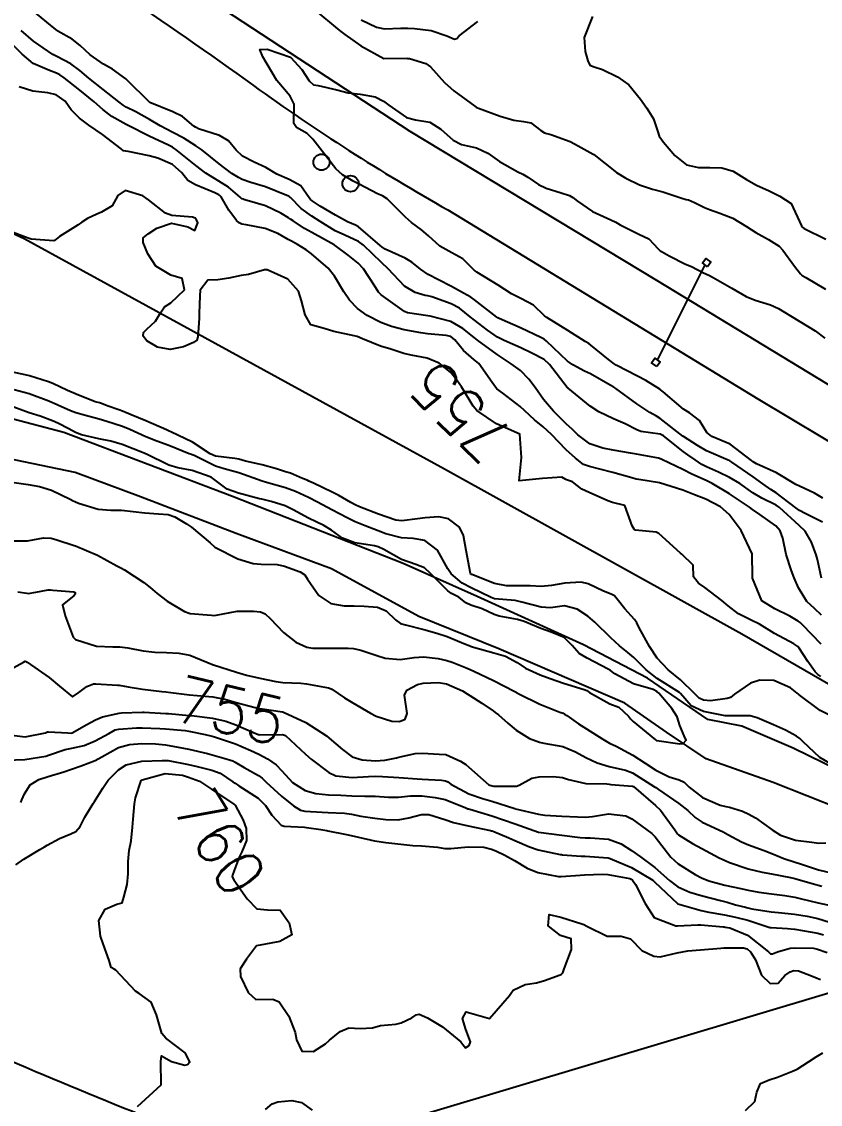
# Model space of a CAD drawing. Header units: metres. Extents: x 307586 to 320046, y 7427249 to 7434250.
# Drawn here: x 318461.5 to 318529.8, y 7430078.7 to 7430171.3 of the extents above; entities that cross this region are included whole.
import ezdxf
from ezdxf.enums import TextEntityAlignment as Align

# ---------------------------------------------------------------- set-up
doc = ezdxf.new("R2010")
doc.units = ezdxf.units.M
doc.header["$MEASUREMENT"] = 0
doc.linetypes.add('CONTINUO', pattern=[0])
for name, color, linetype in [('Cotas', 45, 'Continuous'), ('Curvas de Nivel 1m', 11, 'Continuous'), ('Curvas de Nivel 5m', 15, 'Continuous'), ('Divisa', 42, 'FENCELINE2'), ('Hidrografia', 140, 'Continuous'), ('Linha Férrea', 20, 'Continuous'), ('Portico', 45, 'Continuous'), ('Postes', 20, 'Continuous'), ('TEXTO', 45, 'Continuous'), ('Vias Primárias', 230, 'Continuous')]:
    doc.layers.add(name, color=color, linetype=linetype)
doc.styles.add('Style-STANDARD', font='STANDARD.shx')
doc.linetypes.add('FENCELINE2', pattern='A,0.25,-0.1,[132,ltypeshp.shx,S=0.1,R=0,X=-0.1,Y=0],-0.1,1', length=1.45)

msp = doc.modelspace()

# ---------------------------------------------------------------- linework, layer by layer
at = {"layer": 'Curvas de Nivel 1m', "flags": 128}
for points, elevation in [([(318530.015, 7430128.469), (318528.515, 7430129.193), (318528.029, 7430129.46), (318527.724, 7430129.693), (318526.045, 7430130.955), (318525.586, 7430131.254), (318524.893, 7430131.727), (318524.062, 7430132.331), (318522.249, 7430133.59), (318522.082, 7430133.694), (318521.934, 7430133.761), (318520.091, 7430134.559), (318519.303, 7430135.003), (318518.103, 7430135.787), (318518.068, 7430135.81), (318516.118, 7430137.334), (318515.81, 7430137.524), (318515.239, 7430137.843), (318514.134, 7430138.591), (318512.329, 7430139.878), (318512.154, 7430140.004), (318511.852, 7430140.187), (318510.165, 7430141.129), (318509.643, 7430141.383), (318508.633, 7430141.923), (318508.346, 7430142.099), (318508.176, 7430142.231), (318506.388, 7430143.948), (318506.195, 7430144.095), (318505.904, 7430144.248), (318504.209, 7430145.04), (318502.339, 7430145.881), (318502.222, 7430145.938), (318502.129, 7430146.001), (318500.237, 7430147.458), (318499.902, 7430147.687), (318499.299, 7430148.034), (318498.251, 7430148.62), (318497.144, 7430149.177), (318496.266, 7430149.63), (318495.609, 7430150.08), (318494.871, 7430150.683), (318494.282, 7430151.03), (318492.59, 7430151.817), (318492.292, 7430152.008), (318492.156, 7430152.121), (318490.309, 7430153.705), (318490.034, 7430153.868), (318489.358, 7430154.154), (318488.321, 7430154.725), (318487.023, 7430155.493), (318486.339, 7430155.944), (318486.2, 7430156.051), (318486.087, 7430156.194), (318485.369, 7430157.221), (318484.358, 7430157.77), (318483.32, 7430158.23), (318482.371, 7430158.78), (318481.378, 7430159.25), (318480.385, 7430159.75), (318479.838, 7430160.268), (318479.19, 7430161.067), (318478.405, 7430161.513), (318476.61, 7430162.109), (318476.412, 7430162.206), (318476.342, 7430162.24), (318476.225, 7430162.313), (318475.246, 7430163.152), (318474.425, 7430163.549), (318472.433, 7430164.36), (318470.462, 7430166.309), (318470.388, 7430166.381), (318469.261, 7430167.188), (318468.475, 7430167.614), (318467.341, 7430168.421), (318466.491, 7430169.214), (318465.808, 7430169.752), (318464.577, 7430170.459), (318464.504, 7430170.503), (318464.273, 7430170.696), (318462.528, 7430172.136)], 759), ([(318486.645, 7430172.189), (318488.518, 7430170.651), (318488.78, 7430170.43), (318489.119, 7430170.161), (318490.499, 7430169.197), (318492.483, 7430168.12), (318494.457, 7430168.127), (318494.483, 7430168.124), (318494.654, 7430168.097), (318496.077, 7430167.674), (318496.476, 7430167.387), (318497.655, 7430166.058), (318498.452, 7430165.334), (318500.249, 7430164.023), (318500.365, 7430163.954), (318500.432, 7430163.922), (318500.585, 7430163.865), (318502.425, 7430163.182), (318503.581, 7430162.829), (318504.42, 7430162.73), (318505.05, 7430162.602), (318505.897, 7430161.958), (318506.209, 7430161.751), (318506.41, 7430161.686), (318506.755, 7430161.601), (318508.404, 7430160.998), (318509.112, 7430160.631), (318510.393, 7430159.93), (318510.437, 7430159.9), (318512.37, 7430158.354), (318513.167, 7430157.872), (318514.357, 7430157.318), (318515.451, 7430156.94), (318516.352, 7430156.702), (318517.983, 7430156.177), (318518.345, 7430156.063), (318518.548, 7430156.01), (318519.051, 7430155.799), (318519.924, 7430155.373), (318520.337, 7430155.198), (318521.223, 7430154.882), (318522.33, 7430154.467), (318523.492, 7430153.748), (318524.315, 7430153.225), (318525.393, 7430152.638), (318526.298, 7430152.051), (318526.622, 7430151.707), (318527.617, 7430150.359), (318528.126, 7430149.691), (318528.271, 7430149.556), (318528.576, 7430149.377), (318530.254, 7430148.383)], 759), ([(318490.526, 7430171.407), (318491.856, 7430170.791), (318492.518, 7430170.649), (318493.922, 7430170.703), (318494.519, 7430170.699), (318495.091, 7430170.664), (318496.517, 7430170.491), (318497.853, 7430170.057), (318498.508, 7430169.754), (318498.723, 7430169.833), (318498.929, 7430170.044), (318500.525, 7430171.278)], 758), ([(318510.316, 7430171.689), (318509.613, 7430169.913), (318509.697, 7430168.71), (318509.929, 7430167.908), (318510.11, 7430167.536), (318510.478, 7430167.388), (318511.188, 7430167.181), (318512.47, 7430166.542), (318513.423, 7430165.87), (318514.445, 7430164.64), (318514.986, 7430163.852), (318515.536, 7430162.956), (318515.913, 7430161.837), (318516.041, 7430161.468), (318516.404, 7430160.962), (318517.375, 7430159.82), (318518.381, 7430159.015), (318519.395, 7430158.778), (318520.378, 7430158.783), (318521.401, 7430158.746), (318522.374, 7430158.472), (318523.514, 7430157.748), (318524.358, 7430157.288), (318525.435, 7430156.805), (318526.349, 7430156.349), (318527.334, 7430155.7), (318528.216, 7430153.799), (318528.284, 7430153.69), (318528.322, 7430153.643), (318528.438, 7430153.571), (318530.308, 7430152.672)], 758), ([(318529.933, 7430123.66), (318529.588, 7430125.274), (318529.47, 7430125.668), (318529.065, 7430126.745), (318528.531, 7430127.682), (318528.01, 7430128.176), (318526.325, 7430129.707), (318526.035, 7430129.906), (318524.815, 7430130.502), (318524.045, 7430130.973), (318522.925, 7430131.751), (318522.061, 7430132.267), (318521.097, 7430132.74), (318520.074, 7430133.203), (318519.692, 7430133.401), (318519.103, 7430133.795), (318518.494, 7430134.218), (318518.083, 7430134.51), (318516.411, 7430135.827), (318516.104, 7430135.977), (318514.474, 7430136.222), (318514.108, 7430136.34), (318513.113, 7430136.87), (318512.117, 7430137.296), (318510.871, 7430137.893), (318510.13, 7430138.391), (318508.258, 7430139.928), (318508.183, 7430139.959), (318508.153, 7430139.986), (318506.64, 7430141.945), (318506.177, 7430142.356), (318505.132, 7430142.915), (318504.187, 7430143.355), (318502.769, 7430143.994), (318502.197, 7430144.287), (318501.35, 7430144.865), (318500.219, 7430145.73), (318499.86, 7430146.025), (318498.945, 7430146.754), (318498.234, 7430147.128), (318496.582, 7430147.724), (318496.24, 7430147.812), (318496.021, 7430147.853), (318495.143, 7430148.087), (318494.251, 7430148.629), (318492.834, 7430150.114), (318492.278, 7430150.661), (318490.719, 7430152.136), (318490.296, 7430152.459), (318489.141, 7430152.997), (318488.305, 7430153.385), (318487.011, 7430154.183), (318486.32, 7430154.633), (318485.408, 7430155.283), (318484.473, 7430156.218), (318484.411, 7430156.286), (318484.344, 7430156.323), (318484.169, 7430156.398), (318482.352, 7430157.13), (318481.092, 7430157.516), (318480.358, 7430157.762), (318480.026, 7430157.931), (318479.472, 7430158.273), (318478.375, 7430159.112), (318476.884, 7430160.305), (318476.396, 7430160.654), (318475.364, 7430161.287), (318474.407, 7430161.77), (318473.339, 7430162.351), (318472.418, 7430162.907), (318471.253, 7430163.544), (318470.429, 7430163.95), (318470.158, 7430164.112), (318469.79, 7430164.39), (318468.449, 7430165.451), (318467.24, 7430166.422), (318466.469, 7430167.078), (318465.691, 7430167.658), (318464.481, 7430168.293), (318464.146, 7430168.463), (318462.494, 7430169.595), (318461.445, 7430170.491)], 758), ([(318529.921, 7430120.515), (318529.327, 7430121.069), (318528.674, 7430121.679), (318527.95, 7430122.831), (318527.597, 7430123.694), (318527.366, 7430124.299), (318526.905, 7430125.701), (318526.612, 7430127.088), (318526.385, 7430127.706), (318526.009, 7430128.132), (318524.639, 7430129.116), (318524.03, 7430129.543), (318523.756, 7430129.743), (318522.044, 7430130.883), (318520.558, 7430131.775), (318520.056, 7430132.012), (318518.829, 7430132.563), (318518.064, 7430132.96), (318516.255, 7430133.828), (318516.074, 7430133.908), (318515.972, 7430133.933), (318514.079, 7430134.28), (318513.58, 7430134.365), (318512.084, 7430134.621), (318511.2, 7430134.775), (318510.092, 7430135.156), (318509.063, 7430135.916), (318508.584, 7430136.399), (318508.112, 7430136.833), (318506.989, 7430137.941), (318506.138, 7430138.934), (318505.407, 7430139.961), (318504.89, 7430140.699), (318504.167, 7430141.424), (318503.381, 7430141.988), (318502.181, 7430142.783), (318500.484, 7430144.017), (318500.196, 7430144.247), (318499.235, 7430145.007), (318498.216, 7430145.607), (318496.449, 7430146.068), (318496.223, 7430146.103), (318494.494, 7430146.364), (318494.227, 7430146.472), (318493.029, 7430147.318), (318492.241, 7430147.887), (318492.018, 7430148.122), (318491.643, 7430148.735), (318490.74, 7430150.135), (318490.278, 7430150.617), (318489.409, 7430151.278), (318488.292, 7430152.127), (318488.222, 7430152.171), (318486.303, 7430153.226), (318485.679, 7430153.572), (318484.706, 7430154.214), (318484.477, 7430154.379), (318484.317, 7430154.492), (318483.655, 7430154.895), (318482.332, 7430155.508), (318480.563, 7430156.034), (318480.34, 7430156.097), (318480.249, 7430156.169), (318480.17, 7430156.263), (318479.181, 7430157.108), (318478.356, 7430157.608), (318477.234, 7430158.301), (318476.373, 7430158.966), (318474.683, 7430160.336), (318474.511, 7430160.455), (318474.395, 7430160.518), (318474.049, 7430160.69), (318472.399, 7430161.464), (318470.594, 7430162.378), (318470.414, 7430162.47), (318469.181, 7430163.159), (318468.426, 7430163.744), (318467.673, 7430164.418), (318466.448, 7430165.415), (318465.105, 7430166.45), (318464.732, 7430166.722), (318464.467, 7430166.868), (318463.853, 7430167.082), (318462.475, 7430167.669), (318461.514, 7430168.49), (318460.493, 7430169.503)], 757), ([(318529.888, 7430118.015), (318528.3, 7430119.684), (318528.094, 7430119.866), (318527.916, 7430119.992), (318527.208, 7430120.409), (318525.926, 7430121.051), (318524.813, 7430121.721), (318524.031, 7430123.66), (318524.012, 7430123.73), (318524.008, 7430123.774), (318523.983, 7430125.74), (318523.047, 7430127.75), (318522.023, 7430129.126), (318521.288, 7430129.767), (318520.039, 7430130.429), (318519.047, 7430130.799), (318518.047, 7430131.183), (318516.053, 7430131.83), (318514.297, 7430132.098), (318514.056, 7430132.141), (318513.685, 7430132.236), (318512.061, 7430132.718), (318510.959, 7430132.996), (318510.066, 7430133.21), (318509.561, 7430133.4), (318508.858, 7430133.918), (318508.084, 7430134.651), (318506.822, 7430135.943), (318506.11, 7430136.609), (318505.367, 7430137.213), (318504.531, 7430137.974), (318504.129, 7430138.357), (318502.655, 7430139.486), (318502.151, 7430139.863), (318502.027, 7430140.001), (318501.746, 7430140.415), (318500.587, 7430142.016), (318500.177, 7430142.379), (318499.28, 7430143.129), (318498.54, 7430144.045), (318498.197, 7430144.324), (318497.818, 7430144.435), (318496.2, 7430144.573), (318495.64, 7430144.64), (318494.205, 7430144.912), (318493.124, 7430145.197), (318492.214, 7430145.52), (318491.054, 7430146.132), (318490.229, 7430146.742), (318489.531, 7430147.446), (318489.053, 7430148.158), (318488.263, 7430149.484), (318487.701, 7430150.176), (318486.285, 7430151.415), (318485.831, 7430151.739), (318485.072, 7430152.208), (318484.558, 7430152.479), (318484.297, 7430152.623), (318483.388, 7430153.143), (318482.306, 7430153.56), (318480.693, 7430153.872), (318480.31, 7430153.941), (318480.091, 7430154.043), (318479.872, 7430154.267), (318479.195, 7430155.146), (318478.538, 7430156.287), (318478.447, 7430156.392), (318478.345, 7430156.454), (318478.007, 7430156.633), (318476.353, 7430157.299), (318475.706, 7430157.669), (318475.178, 7430158.328), (318474.373, 7430159.04), (318473.132, 7430159.595), (318472.377, 7430159.798), (318470.605, 7430160.153), (318470.381, 7430160.171), (318470.206, 7430160.208), (318469.983, 7430160.386), (318468.401, 7430161.609), (318467.228, 7430162.422), (318466.419, 7430163.007), (318465.716, 7430163.731), (318465.188, 7430164.449), (318464.441, 7430165.013), (318463.723, 7430165.188), (318462.445, 7430165.319), (318461.261, 7430165.681)], 756), ([(318531.254, 7430111.646), (318529.823, 7430112.354), (318528.023, 7430113.687), (318527.925, 7430113.77), (318527.844, 7430113.841), (318527.263, 7430114.282), (318525.855, 7430114.93), (318524.636, 7430114.941), (318523.852, 7430114.688), (318522.487, 7430113.75), (318522.126, 7430113.469), (318521.837, 7430113.374), (318520.412, 7430113.189), (318519.828, 7430113.242), (318519.457, 7430113.414), (318519.071, 7430113.791), (318517.85, 7430114.974), (318516.814, 7430115.82), (318515.873, 7430116.814), (318515.199, 7430117.837), (318514.33, 7430119.422), (318514.122, 7430119.848), (318513.916, 7430120.126), (318513.107, 7430121.044), (318512.438, 7430121.872), (318512.206, 7430122.147), (318511.937, 7430122.305), (318511.26, 7430122.566), (318509.946, 7430123.198), (318509.367, 7430123.329), (318507.946, 7430123.248), (318506.832, 7430123.053), (318505.943, 7430122.949), (318504.983, 7430122.999), (318503.943, 7430123.006), (318502.967, 7430123.014), (318501.945, 7430123.22), (318499.992, 7430123.98), (318499.953, 7430123.996), (318499.938, 7430124.005), (318499.921, 7430124.02), (318499.9, 7430124.074), (318499.509, 7430126.027), (318499.278, 7430127.313), (318498.942, 7430128.036), (318498.013, 7430128.75), (318497.174, 7430128.9), (318496.014, 7430128.819), (318495.341, 7430128.753), (318494.01, 7430128.569), (318493.484, 7430128.632), (318492.018, 7430129.14), (318490.382, 7430129.782), (318490.03, 7430129.935), (318489.638, 7430130.146), (318488.619, 7430130.742), (318488.042, 7430131.036), (318486.453, 7430131.782), (318486.051, 7430131.977), (318485.901, 7430132.042), (318485.521, 7430132.198), (318484.487, 7430132.643), (318484.058, 7430132.775), (318483.28, 7430133.008), (318482.064, 7430133.363), (318480.638, 7430133.683), (318480.069, 7430133.84), (318479.714, 7430133.91), (318478.071, 7430134.107), (318477.612, 7430134.295), (318476.088, 7430135.3), (318474.243, 7430136.196), (318474.102, 7430136.253), (318473.882, 7430136.342), (318472.111, 7430137.122), (318470.852, 7430137.637), (318470.118, 7430137.936), (318469.79, 7430138.055), (318468.796, 7430138.4), (318468.313, 7430138.595), (318468.125, 7430138.658), (318467.78, 7430138.76), (318466.133, 7430139.396), (318465.41, 7430139.716), (318464.141, 7430140.311), (318463.775, 7430140.464), (318462.15, 7430140.979), (318461.515, 7430141.123), (318460.156, 7430141.393)], 754), ([(318530.942, 7430107.648), (318529.773, 7430108.334), (318528.354, 7430109.682), (318528.069, 7430109.96), (318527.798, 7430110.151), (318526.835, 7430110.668), (318525.807, 7430111.131), (318524.404, 7430111.724), (318523.815, 7430111.891), (318523.654, 7430111.893), (318521.815, 7430111.882), (318521.676, 7430111.899), (318519.818, 7430112.266), (318518.777, 7430112.75), (318517.855, 7430113.81), (318517.833, 7430113.833), (318517.768, 7430113.877), (318515.852, 7430115.097), (318514.912, 7430115.84), (318513.873, 7430116.871), (318513.339, 7430117.319), (318512.64, 7430117.869), (318511.893, 7430118.579), (318510.531, 7430119.894), (318509.918, 7430120.414), (318509.017, 7430121.007), (318507.927, 7430121.292), (318506.723, 7430121.144), (318505.925, 7430121.178), (318504.277, 7430121.619), (318503.93, 7430121.715), (318503.703, 7430121.746), (318501.932, 7430121.902), (318501.644, 7430122.003), (318499.941, 7430122.839), (318499.163, 7430123.25), (318498.231, 7430124.046), (318497.959, 7430124.479), (318497.061, 7430126.059), (318495.991, 7430126.896), (318494.981, 7430127.073), (318493.993, 7430127.105), (318492.655, 7430127.454), (318491.999, 7430127.705), (318490.864, 7430128.131), (318490.008, 7430128.49), (318489.346, 7430128.817), (318488.023, 7430129.526), (318486.786, 7430130.182), (318486.037, 7430130.564), (318484.905, 7430131.07), (318484.045, 7430131.383), (318482.437, 7430131.848), (318482.05, 7430131.965), (318481.259, 7430132.248), (318480.057, 7430132.674), (318478.804, 7430133.023), (318478.063, 7430133.26), (318476.23, 7430134.149), (318476.072, 7430134.216), (318475.998, 7430134.237), (318475.806, 7430134.314), (318474.083, 7430135.016), (318473.048, 7430135.391), (318472.094, 7430135.752), (318470.746, 7430136.374), (318470.106, 7430136.64), (318468.769, 7430137.06), (318468.111, 7430137.255), (318466.954, 7430137.582), (318466.117, 7430137.808), (318465.653, 7430137.972), (318464.564, 7430138.453), (318464.261, 7430138.594), (318464.125, 7430138.654), (318463.792, 7430138.798), (318462.133, 7430139.44), (318460.842, 7430139.787)], 753), ([(318460.649, 7430131.888), (318462.041, 7430131.676), (318462.995, 7430131.514), (318464.034, 7430131.19), (318465.616, 7430130.436), (318465.882, 7430130.292), (318466.021, 7430130.227), (318466.351, 7430130.095), (318468.015, 7430129.582), (318469.117, 7430129.496), (318470.014, 7430129.481), (318471.009, 7430129.374), (318472.012, 7430129.256), (318473.185, 7430129.174), (318474.011, 7430129.105), (318474.582, 7430128.902), (318475.597, 7430128.316), (318475.839, 7430128.15), (318476, 7430128.019), (318477.605, 7430126.676), (318477.984, 7430126.35), (318478.017, 7430126.323), (318478.061, 7430126.289), (318479.969, 7430125.31), (318481.289, 7430124.921), (318481.962, 7430124.878), (318483.339, 7430124.849), (318483.96, 7430124.707), (318485.318, 7430124.2), (318485.704, 7430123.946), (318485.947, 7430123.579), (318486.895, 7430122.18), (318487.926, 7430121.505), (318489.072, 7430121.3), (318489.924, 7430121.292), (318490.774, 7430121.282), (318491.924, 7430121.193), (318492.675, 7430120.864), (318493.467, 7430120.097), (318493.909, 7430119.796), (318494.317, 7430119.676), (318495.901, 7430119.274), (318496.997, 7430118.958), (318497.892, 7430118.67), (318499.456, 7430118.026), (318499.765, 7430117.905), (318499.881, 7430117.861), (318500.141, 7430117.757), (318501.876, 7430117.274), (318502.896, 7430117.008), (318503.868, 7430116.443), (318504.59, 7430115.963), (318505.855, 7430115.403), (318506.71, 7430115.081), (318507.844, 7430114.69), (318509.6, 7430114.14), (318509.835, 7430114.057), (318510.08, 7430113.898), (318511.823, 7430112.911), (318512.574, 7430112.623), (318513.404, 7430111.856), (318513.591, 7430111.634), (318513.809, 7430111.411), (318515.71, 7430109.831), (318515.792, 7430109.795), (318515.84, 7430109.782), (318517.788, 7430109.503), (318518.078, 7430109.516), (318518.343, 7430109.802), (318518.181, 7430110.188), (318517.806, 7430111.078), (318517.578, 7430111.812), (318517.113, 7430112.524), (318516.014, 7430113.828), (318515.835, 7430113.978), (318515.527, 7430114.143), (318513.845, 7430114.634), (318512.237, 7430115.495), (318511.861, 7430115.758), (318511.68, 7430115.882), (318509.872, 7430116.834), (318509.184, 7430117.218), (318508.583, 7430117.919), (318507.893, 7430118.606), (318506.787, 7430119.054), (318505.904, 7430119.352), (318504.488, 7430119.964), (318503.915, 7430120.134), (318502.341, 7430120.417), (318501.918, 7430120.556), (318500.887, 7430121.047), (318499.926, 7430121.367), (318499.474, 7430121.573), (318498.894, 7430122.036), (318498.257, 7430122.366), (318497.938, 7430122.573), (318496.466, 7430124.065), (318495.96, 7430124.55), (318495.205, 7430124.84), (318493.97, 7430125.271), (318492.484, 7430126.115), (318491.985, 7430126.358), (318491.664, 7430126.445), (318489.988, 7430126.687), (318488.929, 7430127.093), (318487.999, 7430127.772), (318487.323, 7430128.177), (318486.012, 7430128.803), (318484.71, 7430129.522), (318484.028, 7430129.865), (318482.83, 7430130.232), (318482.035, 7430130.411), (318481.817, 7430130.46), (318480.04, 7430130.927), (318479.057, 7430131.289), (318478.051, 7430132.05), (318477.697, 7430132.294), (318476.059, 7430132.885), (318474.839, 7430133.107), (318474.063, 7430133.339), (318472.165, 7430134.266), (318472.072, 7430134.309), (318471.954, 7430134.361), (318470.084, 7430135.099), (318469.1, 7430135.382), (318468.09, 7430135.574), (318466.586, 7430135.934), (318466.098, 7430136.129), (318465.528, 7430136.439), (318464.565, 7430136.91), (318464.109, 7430137.111), (318463.064, 7430137.52), (318462.116, 7430137.811), (318460.266, 7430138.499)], 752), ([(318459.987, 7430126.861), (318461.611, 7430126.859), (318461.987, 7430126.873), (318463.351, 7430127.104), (318463.989, 7430127.09), (318464.487, 7430126.951), (318465.983, 7430126.466), (318466.088, 7430126.429), (318467.971, 7430125.634), (318469.62, 7430124.723), (318469.955, 7430124.542), (318470.275, 7430124.377), (318471.942, 7430123.305), (318472.464, 7430122.881), (318473.078, 7430122.343), (318473.923, 7430121.698), (318475.42, 7430120.806), (318475.908, 7430120.648), (318477.712, 7430120.495), (318477.915, 7430120.47), (318478.123, 7430120.495), (318479.919, 7430120.847), (318481.311, 7430120.854), (318481.918, 7430120.784), (318482.309, 7430120.627), (318482.744, 7430120.228), (318483.895, 7430119.034), (318484.937, 7430118.199), (318485.879, 7430117.766), (318486.384, 7430117.679), (318487.878, 7430117.673), (318489.424, 7430117.692), (318489.878, 7430117.657), (318490.506, 7430117.504), (318491.872, 7430117.045), (318492.588, 7430116.827), (318493.869, 7430116.722), (318495.054, 7430116.896), (318495.872, 7430116.955), (318497.117, 7430116.811), (318497.869, 7430116.63), (318498.306, 7430116.482), (318499.453, 7430116.026), (318499.86, 7430115.849), (318500.161, 7430115.714), (318501.847, 7430114.907), (318503.693, 7430113.972), (318503.781, 7430113.92), (318503.832, 7430113.889), (318504.009, 7430113.79), (318505.822, 7430112.883), (318507.54, 7430112.209), (318507.815, 7430112.113), (318507.937, 7430112.051), (318508.117, 7430111.925), (318509.118, 7430111.223), (318509.802, 7430110.782), (318511.209, 7430109.886), (318511.788, 7430109.571), (318512.354, 7430109.302), (318513.773, 7430108.524), (318514.821, 7430107.839), (318515.757, 7430107.241), (318516.892, 7430106.678), (318517.749, 7430106.424), (318518.179, 7430106.235), (318518.597, 7430105.797), (318519.73, 7430104.918), (318521.239, 7430104.254), (318521.727, 7430104.14), (318522.05, 7430104.079), (318523.154, 7430103.739), (318523.719, 7430103.498), (318524.27, 7430103.169), (318525.7, 7430102.156), (318526.407, 7430101.703), (318527.689, 7430101.261), (318529.098, 7430101.08), (318529.686, 7430101.006), (318530.302, 7430101.039)], 753), ([(318461.158, 7430122.488), (318461.931, 7430122.377), (318462.042, 7430122.367), (318462.704, 7430122.472), (318463.737, 7430122.66), (318463.935, 7430122.671), (318464.132, 7430122.654), (318465.934, 7430122.497), (318466.065, 7430122.429), (318466.055, 7430122.305), (318465.929, 7430122.147), (318464.969, 7430121.392), (318465.203, 7430120.437), (318465.885, 7430118.633), (318466.098, 7430118.428), (318467.877, 7430117.859), (318469.288, 7430117.8), (318469.877, 7430117.8), (318470.55, 7430117.7), (318471.874, 7430117.464), (318472.876, 7430117.348), (318473.873, 7430117.307), (318474.93, 7430117.262), (318475.871, 7430117.078), (318477.795, 7430116.291), (318477.862, 7430116.258), (318477.907, 7430116.244), (318479.853, 7430115.616), (318480.729, 7430115.372), (318481.846, 7430115.111), (318483.235, 7430114.827), (318483.841, 7430114.75), (318485.356, 7430114.679), (318485.84, 7430114.633), (318487.724, 7430114.281), (318487.834, 7430114.252), (318488.008, 7430114.167), (318489.101, 7430113.426), (318489.822, 7430113.003), (318491.34, 7430112.125), (318491.81, 7430111.876), (318493.159, 7430111.452), (318493.806, 7430111.42), (318494.286, 7430111.608), (318494.46, 7430112.084), (318494.252, 7430113.662), (318494.442, 7430114.084), (318495.347, 7430114.568), (318495.842, 7430114.689), (318497.148, 7430114.753), (318497.842, 7430114.626), (318499.208, 7430114.029), (318499.595, 7430113.788), (318499.829, 7430113.636), (318500.845, 7430112.987), (318501.816, 7430112.322), (318502.01, 7430112.192), (318502.284, 7430111.993), (318503.088, 7430111.263), (318503.8, 7430110.66), (318504.949, 7430109.958), (318505.788, 7430109.637), (318506.173, 7430109.561), (318507.783, 7430109.267), (318508.884, 7430108.806), (318509.769, 7430108.32), (318510.734, 7430107.89), (318511.76, 7430107.566), (318513.154, 7430107.257), (318513.755, 7430107.031), (318515.641, 7430105.831), (318515.742, 7430105.757), (318515.984, 7430105.583), (318517.722, 7430104.403), (318518.471, 7430103.799), (318519.12, 7430103.202), (318519.703, 7430102.814), (318521.495, 7430101.962), (318521.695, 7430101.869), (318521.912, 7430101.757), (318523.08, 7430101.132), (318523.684, 7430100.86), (318525.011, 7430100.385), (318525.677, 7430100.122), (318526.705, 7430099.7), (318527.668, 7430099.367), (318528.121, 7430099.228), (318529.659, 7430098.735), (318530.86, 7430098.443)], 754), ([(318459.953, 7430110.326), (318461.779, 7430110.089), (318463.531, 7430110.454), (318463.702, 7430110.533), (318463.784, 7430110.539), (318465.422, 7430110.434), (318465.783, 7430110.418), (318465.813, 7430110.43), (318467.059, 7430111.153), (318467.8, 7430111.566), (318468.393, 7430111.813), (318469.809, 7430112.137), (318470.029, 7430112.158), (318471.811, 7430112.21), (318471.963, 7430112.205), (318473.809, 7430112.101), (318474.05, 7430112.087), (318475.807, 7430111.923), (318476.232, 7430111.882), (318477.807, 7430111.693), (318478.958, 7430111.426), (318479.802, 7430111.124), (318481.729, 7430110.305), (318481.793, 7430110.286), (318481.835, 7430110.281), (318483.794, 7430110.307), (318484.062, 7430110.207), (318485.769, 7430108.61), (318486.261, 7430108.185), (318487.752, 7430107.038), (318488.355, 7430106.767), (318489.748, 7430106.634), (318491.165, 7430106.71), (318491.749, 7430106.725), (318492.358, 7430106.72), (318493.748, 7430106.621), (318495.321, 7430106.5), (318495.747, 7430106.487), (318497.407, 7430106.393), (318497.746, 7430106.34), (318497.942, 7430106.244), (318498.215, 7430106.043), (318499.731, 7430105.231), (318500.909, 7430104.824), (318501.722, 7430104.595), (318503.672, 7430103.971), (318503.704, 7430103.961), (318503.729, 7430103.953), (318505.708, 7430103.475), (318506.261, 7430103.391), (318507.707, 7430103.315), (318509.049, 7430103.253), (318509.706, 7430103.22), (318510.32, 7430103.281), (318511.709, 7430103.506), (318513.189, 7430103.339), (318513.705, 7430103.074), (318515.406, 7430101.833), (318515.69, 7430101.549), (318517.031, 7430099.816), (318517.664, 7430099.232), (318519.108, 7430098.332), (318519.647, 7430098.033), (318520.286, 7430097.774), (318521.64, 7430097.426), (318523.019, 7430097.121), (318523.635, 7430096.98), (318524.548, 7430096.807), (318525.633, 7430096.674), (318526.793, 7430096.537), (318527.63, 7430096.395), (318528.205, 7430096.257), (318529.625, 7430095.906), (318530.828, 7430095.648)], 756), ([(318460.152, 7430108.103), (318461.76, 7430108.165), (318463.539, 7430108.453), (318463.764, 7430108.524), (318465.19, 7430109.015), (318465.77, 7430109.125), (318466.84, 7430109.352), (318467.776, 7430109.745), (318468.935, 7430110.393), (318469.487, 7430110.685), (318469.789, 7430110.762), (318471.295, 7430110.86), (318471.791, 7430110.87), (318473.304, 7430110.823), (318473.79, 7430110.793), (318475.466, 7430110.635), (318475.787, 7430110.588), (318477.181, 7430110.296), (318477.791, 7430110.146), (318477.987, 7430110.09), (318479.781, 7430109.488), (318481.077, 7430108.943), (318481.768, 7430108.61), (318482.505, 7430108.229), (318483.253, 7430107.713), (318483.753, 7430107.186), (318484.663, 7430106.201), (318485.733, 7430105.497), (318486.663, 7430105.246), (318487.728, 7430105.153), (318488.783, 7430105.098), (318489.727, 7430105.051), (318490.836, 7430105.019), (318491.726, 7430105.024), (318492.879, 7430104.95), (318493.726, 7430104.95), (318494.74, 7430105.067), (318495.728, 7430105.05), (318496.87, 7430104.915), (318497.723, 7430104.73), (318499.487, 7430104.023), (318499.645, 7430103.954), (318499.712, 7430103.933), (318499.822, 7430103.909), (318501.706, 7430103.333), (318502.72, 7430103.002), (318503.7, 7430102.656), (318505.693, 7430101.95), (318507.691, 7430101.695), (318509.281, 7430101.498), (318509.688, 7430101.458), (318510.132, 7430101.452), (318511.688, 7430101.348), (318512.77, 7430100.95), (318513.678, 7430100.37), (318514.437, 7430099.842), (318515.659, 7430098.929), (318516.916, 7430097.817), (318517.637, 7430097.265), (318518.657, 7430096.818), (318519.63, 7430096.527), (318521.287, 7430096.103), (318521.626, 7430096.026), (318521.838, 7430095.97), (318522.566, 7430095.746), (318523.411, 7430095.524), (318523.62, 7430095.469), (318523.961, 7430095.385), (318525.617, 7430095.144), (318526.232, 7430095.089), (318527.615, 7430094.936), (318528.701, 7430094.76), (318529.612, 7430094.55), (318531.163, 7430094.089)], 757), ([(318461.42, 7430104.483), (318461.5, 7430104.698), (318461.724, 7430105.226), (318462.215, 7430105.994), (318462.94, 7430106.462), (318463.745, 7430106.696), (318465.092, 7430107.094), (318465.752, 7430107.33), (318466.568, 7430107.608), (318467.76, 7430108.077), (318468.325, 7430108.402), (318469.771, 7430109.192), (318470.693, 7430109.451), (318471.775, 7430109.521), (318472.925, 7430109.494), (318473.774, 7430109.402), (318474.877, 7430109.214), (318475.77, 7430109.045), (318477.394, 7430108.666), (318477.767, 7430108.567), (318478.785, 7430108.275), (318479.538, 7430108.04), (318479.76, 7430107.935), (318480.531, 7430107.477), (318481.748, 7430106.781), (318482.066, 7430106.555), (318482.398, 7430106.23), (318483.725, 7430105.025), (318484.748, 7430104.2), (318485.341, 7430103.826), (318485.708, 7430103.74), (318487.188, 7430103.656), (318487.707, 7430103.626), (318489.116, 7430103.558), (318489.706, 7430103.478), (318490.51, 7430103.327), (318491.703, 7430103.153), (318492.641, 7430103.044), (318493.702, 7430103.008), (318494.622, 7430103.163), (318495.707, 7430103.454), (318496.323, 7430103.448), (318497.703, 7430103.021), (318498.443, 7430102.782), (318499.698, 7430102.501), (318501.609, 7430102.086), (318501.694, 7430102.064), (318501.741, 7430102.047), (318501.877, 7430101.997), (318503.159, 7430101.449), (318503.685, 7430101.224), (318504.942, 7430100.696), (318505.678, 7430100.45), (318507.557, 7430100.048), (318507.674, 7430100.029), (318507.766, 7430100.02), (318509.359, 7430099.905), (318509.673, 7430099.882), (318509.691, 7430099.882), (318511.671, 7430099.747), (318511.842, 7430099.705), (318513.659, 7430098.935), (318515.484, 7430097.832), (318515.642, 7430097.708), (318517.623, 7430095.81), (318519.615, 7430095.237), (318520.282, 7430095.108), (318521.614, 7430094.88), (318522.557, 7430094.69), (318523.61, 7430094.427), (318525.512, 7430093.803), (318525.604, 7430093.781), (318527.017, 7430093.696), (318527.602, 7430093.66), (318527.636, 7430093.656), (318529.598, 7430093.309), (318530.083, 7430093.168)], 758), ([(318460.981, 7430099.156), (318461.655, 7430099.649), (318463.037, 7430100.459), (318463.43, 7430100.69), (318463.669, 7430100.829), (318464.721, 7430101.396), (318465.683, 7430101.796), (318466.109, 7430102.004), (318466.475, 7430102.422), (318466.878, 7430103.242), (318467.594, 7430104.411), (318467.645, 7430104.479), (318467.715, 7430104.571), (318468.411, 7430105.721), (318468.877, 7430106.393), (318469.752, 7430107.274), (318470.424, 7430107.706), (318471.76, 7430108.03), (318473.492, 7430108.066), (318473.76, 7430108.083), (318474.011, 7430108.077), (318475.757, 7430107.724), (318476.508, 7430107.55), (318477.753, 7430107.263), (318478.467, 7430106.996), (318479.557, 7430106.263), (318479.741, 7430106.127), (318480.076, 7430105.919), (318481.722, 7430104.867), (318482.348, 7430104.23), (318482.897, 7430103.414), (318483.696, 7430102.55), (318483.946, 7430102.458), (318485.695, 7430102.366), (318485.861, 7430102.355), (318487.087, 7430102.176), (318487.602, 7430102.081), (318487.692, 7430102.067), (318489.281, 7430101.738), (318489.688, 7430101.656), (318490.315, 7430101.505), (318491.684, 7430101.199), (318492.648, 7430101.071), (318493.681, 7430100.948), (318494.962, 7430100.795), (318495.68, 7430100.77), (318497.067, 7430100.668), (318497.678, 7430100.562), (318498.193, 7430100.558), (318499.68, 7430100.703), (318501.025, 7430100.661), (318501.678, 7430100.499), (318502.041, 7430100.359), (318502.819, 7430099.983), (318503.666, 7430099.52), (318504.736, 7430098.88), (318505.651, 7430098.485), (318507.418, 7430098.16), (318507.646, 7430098.16), (318509.272, 7430098.282), (318509.649, 7430098.304), (318511.183, 7430098.352), (318511.65, 7430098.322), (318513.508, 7430097.989), (318513.644, 7430097.939), (318513.761, 7430097.849), (318514.004, 7430097.481), (318514.829, 7430095.838), (318515.605, 7430094.643), (318517.465, 7430093.941), (318517.595, 7430093.943), (318519.345, 7430094.035), (318519.597, 7430094.026), (318521.511, 7430093.854), (318521.604, 7430093.843), (318521.673, 7430093.828), (318522.085, 7430093.753), (318523.594, 7430093.135), (318525.374, 7430091.712), (318525.571, 7430091.555), (318525.734, 7430091.546), (318526.155, 7430091.704), (318527.238, 7430092.034), (318527.579, 7430092.064), (318529.23, 7430092.013), (318529.577, 7430091.949), (318530.416, 7430091.652)], 759), ([(318523.409, 7430078.149), (318524.222, 7430078.921), (318524.398, 7430079.72), (318524.716, 7430080.441), (318525.444, 7430080.77), (318526.16, 7430080.989), (318527.451, 7430081.502), (318527.836, 7430081.684), (318528.822, 7430082.31), (318529.469, 7430082.737), (318530.039, 7430083.089)], 761), ([(318482.343, 7430078.226), (318482.902, 7430078.726), (318483.413, 7430078.893), (318484.609, 7430079.004), (318485.412, 7430078.821), (318486.34, 7430078.181)], 761)]:
    msp.add_lwpolyline(points, dxfattribs=dict(at, elevation=elevation))
at = {"layer": 'Curvas de Nivel 5m', "flags": 128}
for points, elevation in [([(318530.041, 7430130.508), (318529.322, 7430130.947), (318528.051, 7430131.524), (318527.738, 7430131.693), (318526.067, 7430132.678), (318524.37, 7430133.444), (318524.081, 7430133.622), (318523.932, 7430133.742), (318522.096, 7430135.115), (318520.526, 7430135.776), (318520.106, 7430136.118), (318519.473, 7430137.146), (318518.641, 7430137.802), (318518.127, 7430138.113), (318516.383, 7430139.594), (318516.152, 7430139.788), (318516.096, 7430139.831), (318514.897, 7430140.585), (318514.164, 7430140.95), (318512.361, 7430141.878), (318512.174, 7430141.993), (318511.701, 7430142.361), (318510.19, 7430143.607), (318510.013, 7430143.724), (318509.693, 7430143.908), (318508.207, 7430144.854), (318506.406, 7430145.948), (318506.224, 7430146.101), (318505.271, 7430147.002), (318504.239, 7430147.549), (318503.389, 7430147.989), (318502.254, 7430148.723), (318500.442, 7430149.847), (318500.272, 7430149.954), (318500.193, 7430150.021), (318499.234, 7430150.987), (318498.287, 7430151.477), (318497.271, 7430152.06), (318496.302, 7430152.946), (318495.691, 7430153.463), (318494.834, 7430154.092), (318494.32, 7430154.549), (318492.754, 7430156.116), (318492.345, 7430156.366), (318491.931, 7430156.54), (318490.355, 7430157.358), (318489.842, 7430157.632), (318488.939, 7430158.161), (318488.37, 7430158.662), (318487.185, 7430160.182), (318486.403, 7430161.22), (318485.896, 7430161.686), (318484.998, 7430162.211), (318484.758, 7430162.556), (318484.808, 7430164.214), (318484.443, 7430164.887), (318483.326, 7430166.231), (318482.477, 7430167.614), (318482.12, 7430168.244), (318481.868, 7430168.871), (318482.493, 7430168.907), (318484.483, 7430168.22), (318485.447, 7430167.18), (318486.068, 7430166.196), (318486.458, 7430165.87), (318486.837, 7430165.807), (318488.452, 7430165.443), (318489.416, 7430165.188), (318490.447, 7430165.054), (318491.741, 7430164.829), (318492.438, 7430164.464), (318492.897, 7430164.115), (318494.422, 7430163.052), (318495.194, 7430162.862), (318496.419, 7430162.669), (318497.362, 7430162.061), (318498.404, 7430161.112), (318499.122, 7430160.761), (318500.397, 7430160.472), (318501.367, 7430160.01), (318502.382, 7430159.3), (318503.943, 7430158.41), (318504.366, 7430158.206), (318504.78, 7430157.974), (318505.718, 7430157.321), (318506.354, 7430157.021), (318507.654, 7430156.633), (318508.347, 7430156.381), (318508.642, 7430156.222), (318509.036, 7430155.92), (318510.33, 7430155.02), (318511.903, 7430154.3), (318512.316, 7430154.109), (318512.708, 7430153.876), (318514.305, 7430153.101), (318515.139, 7430152.685), (318515.953, 7430151.835), (318516.12, 7430151.662), (318516.29, 7430151.569), (318516.882, 7430151.229), (318518.28, 7430150.516), (318518.786, 7430150.311), (318519.818, 7430149.787), (318520.27, 7430149.572), (318520.661, 7430149.382), (318522.253, 7430148.465), (318523.484, 7430147.748), (318524.24, 7430147.429), (318525.562, 7430147.046), (318526.233, 7430146.731), (318527.927, 7430145.693), (318528.221, 7430145.53), (318529.37, 7430144.829), (318530.208, 7430144.207)], 760), ([(318529.859, 7430115.26), (318529.614, 7430115.417), (318529.385, 7430115.667), (318528.74, 7430116.546), (318528.02, 7430117.688), (318527.885, 7430117.835), (318527.542, 7430118.04), (318525.901, 7430118.932), (318524.608, 7430119.723), (318523.916, 7430120.075), (318522.807, 7430120.632), (318521.928, 7430121.296), (318521.39, 7430121.765), (318519.949, 7430122.868), (318519.396, 7430123.229), (318518.984, 7430123.795), (318518.953, 7430124.78), (318517.981, 7430125.715), (318517.854, 7430125.811), (318516, 7430127.491), (318515.77, 7430127.603), (318514.002, 7430127.781), (318513.906, 7430127.861), (318513.714, 7430128.156), (318513.088, 7430129.869), (318512.036, 7430130.152), (318511.635, 7430130.286), (318510.044, 7430130.984), (318509.418, 7430131.281), (318508.621, 7430131.921), (318508.179, 7430132.053), (318508.055, 7430132.1), (318507.692, 7430132.298), (318506.055, 7430132.202), (318504.053, 7430131.98), (318504.249, 7430133.977), (318504.103, 7430135.98), (318502.112, 7430136.876), (318500.438, 7430138.017), (318500.128, 7430138.373), (318499.119, 7430140.036), (318498.728, 7430140.611), (318498.165, 7430141.284), (318497.208, 7430142.06), (318496.177, 7430142.478), (318494.815, 7430142.726), (318494.181, 7430142.874), (318493.057, 7430143.239), (318492.187, 7430143.518), (318490.656, 7430144.135), (318490.196, 7430144.331), (318489.935, 7430144.405), (318488.202, 7430144.772), (318487.368, 7430145.016), (318486.21, 7430145.333), (318485.742, 7430146.197), (318485.42, 7430147.388), (318485.155, 7430148.206), (318484.258, 7430149.231), (318482.482, 7430150.025), (318482.27, 7430150.033), (318480.891, 7430149.627), (318480.262, 7430149.555), (318479.216, 7430149.318), (318478.256, 7430149.172), (318477.407, 7430149.147), (318476.762, 7430148.305), (318476.723, 7430147.82), (318476.681, 7430146.305), (318476.654, 7430145.868), (318476.557, 7430144.306), (318476.463, 7430144.035), (318476.188, 7430143.823), (318475.327, 7430143.466), (318474.182, 7430143.219), (318473.098, 7430143.436), (318472.189, 7430143.958), (318471.88, 7430144.363), (318471.894, 7430144.667), (318472.202, 7430144.96), (318472.925, 7430145.64), (318473.355, 7430146.349), (318473.698, 7430146.875), (318474.232, 7430147.217), (318475.41, 7430148.322), (318475.223, 7430149.291), (318474.255, 7430149.567), (318472.957, 7430150.353), (318472.279, 7430151.412), (318471.884, 7430152.364), (318471.888, 7430152.773), (318472.301, 7430153.122), (318473.051, 7430153.607), (318474.31, 7430154.026), (318475.697, 7430153.709), (318476.304, 7430153.392), (318476.554, 7430154.064), (318476.452, 7430154.309), (318476.315, 7430154.445), (318476.088, 7430154.541), (318474.318, 7430154.674), (318473.79, 7430154.876), (318472.338, 7430156.01), (318471.854, 7430156.365), (318470.347, 7430156.82), (318469.694, 7430156.39), (318469.215, 7430155.511), (318468.321, 7430154.972), (318467.921, 7430154.811), (318467.115, 7430154.422), (318466.627, 7430154.11), (318466.307, 7430153.874), (318464.721, 7430152.878), (318464.294, 7430152.532), (318464.244, 7430152.51), (318462.295, 7430152.671), (318462.039, 7430152.739), (318460.302, 7430153.405)], 755), ([(318460.494, 7430115.852), (318461.63, 7430116.482), (318461.775, 7430116.57), (318461.863, 7430116.536), (318461.895, 7430116.512), (318461.94, 7430116.479), (318463.844, 7430115.166), (318464.722, 7430114.441), (318465.824, 7430113.533), (318466.36, 7430113.892), (318467.053, 7430114.418), (318467.618, 7430114.63), (318467.836, 7430114.646), (318469.687, 7430114.53), (318469.835, 7430114.512), (318470.578, 7430114.373), (318471.831, 7430114.177), (318473.483, 7430113.989), (318473.829, 7430113.953), (318474.25, 7430113.904), (318475.827, 7430113.688), (318476.498, 7430113.632), (318477.825, 7430113.534), (318478.875, 7430113.326), (318479.821, 7430113.044), (318481.457, 7430112.603), (318481.816, 7430112.531), (318482.071, 7430112.491), (318483.813, 7430112.227), (318483.877, 7430112.209), (318485.804, 7430111.325), (318487.567, 7430110.172), (318487.79, 7430109.989), (318488.921, 7430109.007), (318489.767, 7430108.388), (318490.626, 7430108.131), (318491.762, 7430108.06), (318492.559, 7430108.108), (318493.546, 7430108.314), (318493.767, 7430108.362), (318495.164, 7430108.684), (318495.772, 7430108.707), (318497.198, 7430108.629), (318497.771, 7430108.575), (318499.024, 7430108.031), (318499.478, 7430107.742), (318499.758, 7430107.512), (318501.469, 7430106.003), (318501.742, 7430105.906), (318501.852, 7430105.888), (318503.741, 7430105.872), (318503.831, 7430105.88), (318504.042, 7430105.967), (318505.13, 7430106.575), (318505.75, 7430106.681), (318506.967, 7430106.721), (318507.75, 7430106.619), (318508.276, 7430106.45), (318509.745, 7430106.101), (318511.55, 7430106.077), (318511.745, 7430106.046), (318511.892, 7430106.026), (318513.743, 7430105.886), (318513.824, 7430105.849), (318515.719, 7430104.241), (318516.142, 7430103.826), (318517.372, 7430102.138), (318517.6, 7430101.811), (318517.692, 7430101.716), (318518.876, 7430100.983), (318519.681, 7430100.542), (318521.169, 7430099.765), (318521.669, 7430099.526), (318522.055, 7430099.366), (318523.659, 7430098.8), (318524.852, 7430098.521), (318525.653, 7430098.378), (318527.272, 7430098.07), (318527.647, 7430097.976), (318528.731, 7430097.674), (318529.448, 7430097.47), (318529.641, 7430097.421), (318529.963, 7430097.334)], 755), ([(318471.404, 7430078.49), (318473.423, 7430080.33), (318473.374, 7430082.331), (318473.458, 7430082.83), (318474.292, 7430082.322), (318475.449, 7430082.023), (318475.683, 7430082.074), (318475.881, 7430082.306), (318475.461, 7430083.083), (318473.808, 7430084.327), (318473.479, 7430084.742), (318473.014, 7430086.337), (318472.569, 7430087.4), (318471.521, 7430088.162), (318471.22, 7430088.363), (318469.541, 7430090.146), (318469.398, 7430090.239), (318469.124, 7430090.386), (318468.965, 7430090.976), (318468.461, 7430092.397), (318468.225, 7430093.046), (318468.075, 7430094.403), (318468.631, 7430095.371), (318469.614, 7430095.784), (318470.077, 7430095.914), (318470.233, 7430096.374), (318470.52, 7430097.485), (318470.605, 7430098.37), (318470.582, 7430099.442), (318470.686, 7430100.37), (318470.844, 7430101.199), (318470.971, 7430102.367), (318471.021, 7430103.046), (318471.123, 7430104.366), (318471.211, 7430104.875), (318471.696, 7430106.36), (318471.718, 7430106.386), (318471.743, 7430106.393), (318471.797, 7430106.413), (318473.749, 7430106.955), (318475.254, 7430106.809), (318475.746, 7430106.663), (318476.7, 7430106.3), (318477.733, 7430105.638), (318479.643, 7430104.332), (318479.713, 7430104.28), (318479.735, 7430104.26), (318480.42, 7430102.973), (318480.692, 7430102.25), (318480.706, 7430101.227), (318480.306, 7430100.254), (318480.101, 7430099.821), (318479.649, 7430098.682), (318479.512, 7430098.262), (318479.504, 7430098.124), (318479.639, 7430097.875), (318480.776, 7430096.248), (318481.61, 7430095.4), (318482.529, 7430095.307), (318483.609, 7430095.266), (318484.359, 7430094.202), (318484.609, 7430093.174), (318483.577, 7430092.598), (318481.573, 7430092.24), (318480.723, 7430091.087), (318480.179, 7430090.254), (318480.204, 7430089.592), (318480.865, 7430088.247), (318481.517, 7430087.634), (318482.961, 7430087.662), (318483.515, 7430087.441), (318484.343, 7430086.202), (318484.877, 7430084.801), (318484.986, 7430084.195), (318485.463, 7430083.226), (318486.464, 7430083.179), (318487.47, 7430083.855), (318487.81, 7430084.165), (318488.733, 7430084.902), (318489.489, 7430085.209), (318490.458, 7430085.161), (318491.489, 7430085.21), (318492.198, 7430085.404), (318493.495, 7430085.535), (318493.946, 7430085.635), (318494.853, 7430086.076), (318495.243, 7430086.335), (318495.506, 7430086.391), (318496.215, 7430086.063), (318497.492, 7430085.313), (318499.05, 7430084.026), (318499.227, 7430083.78), (318499.468, 7430083.499), (318499.784, 7430083.703), (318499.884, 7430084.016), (318499.489, 7430085.063), (318499.195, 7430086.025), (318499.509, 7430086.593), (318501.503, 7430086), (318503.221, 7430087.975), (318503.343, 7430088.156), (318503.53, 7430088.426), (318504.574, 7430088.923), (318505.54, 7430089.065), (318506.233, 7430089.253), (318507.55, 7430089.748), (318507.685, 7430089.794), (318507.79, 7430089.926), (318507.902, 7430090.271), (318508.534, 7430091.916), (318508.498, 7430092.832), (318507.585, 7430093.118), (318506.523, 7430093.941), (318506.63, 7430094.917), (318507.604, 7430094.676), (318509.4, 7430094.098), (318509.595, 7430094.042), (318509.828, 7430093.898), (318511.585, 7430093.061), (318512.784, 7430093.061), (318513.583, 7430092.824), (318514.539, 7430091.84), (318515.568, 7430091.351), (318516.111, 7430091.281), (318517.571, 7430091.635), (318518.478, 7430091.796), (318519.574, 7430091.891), (318521.31, 7430092.028), (318521.577, 7430092.042), (318523.249, 7430092.064), (318523.576, 7430091.964), (318523.842, 7430091.727), (318524.262, 7430091.027), (318524.79, 7430089.718), (318525.542, 7430089.011), (318526.202, 7430089.044), (318526.795, 7430089.698), (318527.239, 7430090.01), (318527.557, 7430090.104), (318527.951, 7430090.078), (318529.068, 7430089.667), (318529.55, 7430089.459), (318529.845, 7430089.36)], 760)]:
    msp.add_lwpolyline(points, dxfattribs=dict(at, elevation=elevation))
at = {"layer": 'Divisa'}
msp.add_lwpolyline([(318603.391, 7430066.312), (318589.336, 7430091.976), (318549.488, 7430116.639), (318545.407, 7430109.485), (318543.923, 7430106.884), (318523.114, 7430118.874), (318497.671, 7430132.991), (318461.705, 7430152.695), (318439.094, 7430163.042), (318434.003, 7430164.636), (318378.176, 7430221.641), (318375.392, 7430240.501), (318373.883, 7430245.723), (318371.247, 7430249.234), (318368.89, 7430253.051), (318366.424, 7430256.831), (318354.296, 7430270.915), (318346.033, 7430280.53), (318329.671, 7430276.808)], dxfattribs=at)
at = {"layer": 'Hidrografia'}
for points in [[(318534.04, 7430105.948), (318527.504, 7430109.14), (318523.094, 7430111.022), (318520.209, 7430111.578), (318515.044, 7430115.12), (318509.569, 7430117.955), (318500.45, 7430122.108), (318494.128, 7430124.927), (318479.53, 7430130.662), (318465.095, 7430136.135), (318453.243, 7430139.229), (318444.577, 7430140.142), (318438.706, 7430140.345), (318436.377, 7430140.446), (318434.302, 7430141.255), (318426.496, 7430143.587), (318417.48, 7430150.018)], [(318531.552, 7430103.921), (318525.782, 7430106.196), (318520.062, 7430108.218), (318516.671, 7430110.493), (318513.1, 7430112.976), (318502.312, 7430117.614), (318495.462, 7430120.38), (318487.994, 7430124.476), (318479.835, 7430127.494), (318471.658, 7430130.633), (318466.068, 7430132.696), (318458.752, 7430134.209), (318453.665, 7430134.058), (318446.01, 7430135.517), (318439.445, 7430138.543), (318431.437, 7430140.203), (318425.393, 7430140.353), (318418.49, 7430145.49)]]:
    msp.add_lwpolyline(points, dxfattribs=at)
at = {"layer": 'Linha Férrea'}
for points in [[(318640.622, 7430072.918), (318614.679, 7430088.646), (318605.865, 7430094.201), (318603.102, 7430095.895), (318577.6, 7430111.503), (318550.539, 7430127.977), (318532.695, 7430138.88), (318515.834, 7430149.121), (318494.732, 7430161.862), (318464.575, 7430181.632), (318447.983, 7430193.752, -0.024716), (318428.644, 7430209.401, -0.002406), (318412.879, 7430223.64, -0.025565), (318404.483, 7430232.121, 0.007026), (318388.672, 7430249.325, -0.002805), (318379.069, 7430261.046, -0.016092), (318368.721, 7430274.697, -0.017872), (318353.465, 7430297.948, -0.020499), (318332.533, 7430335.907, -0.003286)], [(318397.776, 7430233.105, 0.017657), (318400.859, 7430229.94), (318410.511, 7430220.401, 0.014977), (318417.082, 7430214.284, -0.012716), (318421.898, 7430209.843, 0.03045), (318429.372, 7430203.423, -0.014071), (318436.845, 7430197.419, 0.019382), (318443.346, 7430192.308, -0.015984), (318449.698, 7430187.384, 0.033806), (318457.883, 7430181.493, -0.01702), (318481.313, 7430165.796, 0.027658), (318497.952, 7430155.154), (318524.462, 7430138.998), (318543.832, 7430127.435), (318557.52, 7430118.951), (318572.952, 7430109.569), (318603.765, 7430090.868), (318612.607, 7430085.295), (318638.575, 7430069.552)]]:
    msp.add_lwpolyline(points, format="xyb", dxfattribs=at)
at = {"layer": 'Portico'}
for points in [[(318520.182, 7430150.298), (318519.733, 7430150.626), (318520.018, 7430151.016), (318520.467, 7430150.688)], [(318515.82, 7430141.761), (318515.371, 7430142.089), (318515.656, 7430142.479), (318516.105, 7430142.151)]]:
    msp.add_lwpolyline(points, close=True, dxfattribs=at)
msp.add_lwpolyline([(318515.88, 7430142.315), (318519.958, 7430150.462)], dxfattribs=at)
at = {"layer": 'Postes'}
for centre in [(318487.136, 7430159.245), (318489.626, 7430157.407)]:
    msp.add_circle(centre, 0.694, dxfattribs=at)
at = {"layer": 'TEXTO', "linetype": 'CONTINUO'}
msp.add_polyline3d([(318290.198, 7430016.265, 0), (318565.218, 7430098.592, 0)], dxfattribs=at)
at = {"layer": 'Vias Primárias', "elevation": 758.327}
msp.add_lwpolyline([(318332.126, 7430248.931), (318345.327, 7430223.76), (318362.631, 7430190.703, 0.03951), (318378.893, 7430164.834, -0.035803), (318402.323, 7430128.169, 0.073254), (318414.097, 7430112.464, 0.066567), (318427.238, 7430102.508, -0.039953), (318443.347, 7430091.6, 0.065219), (318453.555, 7430085.414, 0.0108), (318477.824, 7430075.352, 0.019657)], format="xyb", dxfattribs=at)
msp.add_lwpolyline([(318332.126, 7430248.931), (318345.327, 7430223.76), (318362.631, 7430190.703, 0.03951), (318378.893, 7430164.834, -0.035803), (318402.323, 7430128.169, 0.073254), (318414.097, 7430112.464, 0.066567), (318427.238, 7430102.508, -0.039953), (318443.347, 7430091.6, 0.065219), (318453.555, 7430085.414, 0.0108), (318477.824, 7430075.352, 0.019657)], format="xyb", dxfattribs=at)

# ---------------------------------------------------------------- texts
at = {"layer": 'Cotas', "style": 'Style-STANDARD'}
for s, rotation, p in [('755', 135.22876, (318499.034, 7430137.893, 755)), ('755', 346.53621, (318479.342, 7430112.364, 755)), ('760', 301.77575, (318478.438, 7430101.103, 760))]:
    msp.add_text(s, height=4, rotation=rotation, dxfattribs=at).set_placement(p, align=Align.MIDDLE_CENTER)

doc.saveas('drawing.dxf')
